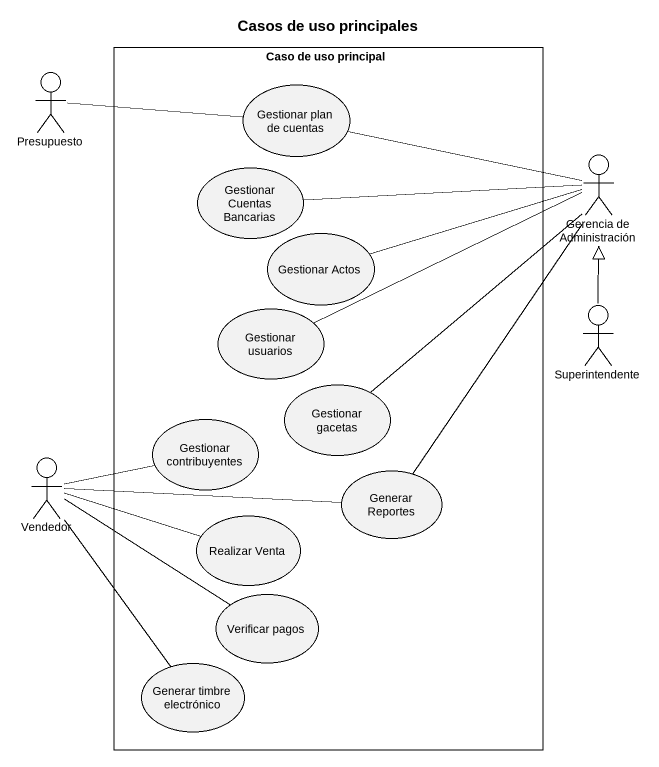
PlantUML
@startuml
title Casos de uso principales
actor Presupuesto
rectangle "Caso de uso principal" as Caso_de_uso_principal {
  usecase "Gestionar plan de cuentas" as Gestionar_plan_de_cuentas
  usecase "Gestionar Cuentas Bancarias" as Gestionar_Cuentas_Bancarias
  usecase "Gestionar Actos" as Gestionar_Actos
  usecase "Gestionar usuarios" as Gestionar_usuarios
  usecase "Gestionar contribuyentes" as Gestionar_contribuyentes
  usecase "Gestionar gacetas" as Gestionar_gacetas
  usecase "Generar Reportes" as Generar_Reportes
  usecase "Realizar Venta" as Realizar_Venta
  usecase "Verificar pagos" as Verificar_pagos
  usecase "Generar timbre electrónico" as Generar_timbre_electrónico
}
actor "Gerencia de Administración" as Gerencia_de_Administración
actor Superintendente
actor Vendedor
Presupuesto -right- Gestionar_plan_de_cuentas
Gerencia_de_Administración -left- Gestionar_plan_de_cuentas
Gerencia_de_Administración -left- Gestionar_Cuentas_Bancarias
Gerencia_de_Administración -left- Gestionar_Actos
Gerencia_de_Administración -left- Gestionar_usuarios
Gerencia_de_Administración -- Gestionar_gacetas
Gerencia_de_Administración -- Generar_Reportes
Superintendente -up-|> Gerencia_de_Administración
Vendedor -right- Gestionar_contribuyentes
Vendedor -right- Generar_Reportes
Vendedor -right- Realizar_Venta
Vendedor -right- Verificar_pagos
Vendedor -- Generar_timbre_electrónico
@enduml
